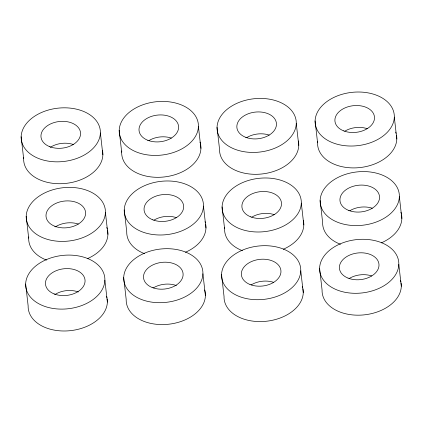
<?xml version="1.0" encoding="UTF-8"?>
<svg xmlns="http://www.w3.org/2000/svg" width="423" height="423" viewBox="0 0 423 423"><rect width="100%" height="100%" fill="white"/><g stroke="black" fill="none" stroke-linecap="round" stroke-linejoin="round"><path stroke-width="0.63" d="M394.315 117.118A39.762 26.813 -6.5 0 1 334.196 143.307A39.762 26.813 -6.5 0 1 335.592 96.634A39.762 26.813 -6.5 0 1 394.315 117.118L396.806 138.998M399.36 196.684A39.762 26.813 -6.5 0 1 339.241 222.873A39.762 26.813 -6.5 0 1 340.637 176.195A39.762 26.813 -6.5 0 1 399.36 196.684L401.85 218.564M398.815 264.391A39.762 26.813 -6.5 0 1 338.696 290.58A39.762 26.813 -6.5 0 1 340.092 243.907A39.762 26.813 -6.5 0 1 398.815 264.391L401.305 286.271M315.087 120.92L317.578 142.8M320.132 200.486L322.622 222.361A39.762 26.813 -6.5 0 0 340.489 244.293M319.587 268.193L322.077 290.072A39.762 26.813 -6.5 0 0 363.246 314.961A39.762 26.813 -6.5 0 0 401.12 283.087M296.269 123.527A39.762 26.813 -6.5 0 1 236.156 149.716A39.762 26.813 -6.5 0 1 237.546 103.038A39.762 26.813 -6.5 0 1 296.269 123.527L298.765 145.406M301.313 203.088A39.762 26.813 -6.5 0 1 241.2 229.277A39.762 26.813 -6.5 0 1 242.591 182.599A39.762 26.813 -6.5 0 1 301.313 203.088L303.809 224.967M300.769 270.799A39.762 26.813 -6.5 0 1 240.655 296.988A39.762 26.813 -6.5 0 1 242.046 250.31A39.762 26.813 -6.5 0 1 300.769 270.799L303.265 292.679M217.047 127.328L219.537 149.208A39.762 26.813 -6.5 0 0 261.647 174.001A39.762 26.813 -6.5 0 0 298.347 140.959M222.091 206.889L224.581 228.769M221.546 274.601L224.037 296.481A39.762 26.813 -6.5 0 0 265.676 321.321A39.762 26.813 -6.5 0 0 302.974 288.861M198.419 126.519A39.762 26.813 -6.5 0 1 138.305 152.708A39.762 26.813 -6.5 0 1 139.696 106.036A39.762 26.813 -6.5 0 1 198.419 126.519L200.909 148.399M203.463 206.086A39.762 26.813 -6.5 0 1 143.344 232.275A39.762 26.813 -6.5 0 1 144.74 185.597A39.762 26.813 -6.5 0 1 203.463 206.086L205.953 227.965M202.918 273.792A39.762 26.813 -6.5 0 1 142.805 299.981A39.762 26.813 -6.5 0 1 144.195 253.308A39.762 26.813 -6.5 0 1 202.918 273.792L205.409 295.672M119.191 130.321L121.687 152.201M124.235 209.887L126.731 231.767A39.762 26.813 -6.5 0 0 144.597 253.694M123.69 277.594L126.186 299.473A39.762 26.813 -6.5 0 0 169.237 324.166A39.762 26.813 -6.5 0 0 204.674 289.982M100.378 132.928A39.762 26.813 -6.5 0 1 40.259 159.117A39.762 26.813 -6.5 0 1 41.655 112.439A39.762 26.813 -6.5 0 1 100.378 132.928L102.868 154.807M105.422 212.489A39.762 26.813 -6.5 0 1 45.303 238.678A39.762 26.813 -6.5 0 1 46.699 192.005A39.762 26.813 -6.5 0 1 105.422 212.489L107.913 234.368M104.878 280.2A39.762 26.813 -6.5 0 1 44.759 306.389A39.762 26.813 -6.5 0 1 46.155 259.711A39.762 26.813 -6.5 0 1 104.878 280.2L107.368 302.08M21.15 136.729L23.64 158.609M26.194 216.29L28.685 238.17M25.65 284.002L28.14 305.882A39.762 26.813 -6.5 0 0 69.309 330.77A39.762 26.813 -6.5 0 0 107.183 298.897M396.515 135.18A39.762 26.813 -6.5 0 1 358.281 167.725A39.762 26.813 -6.5 0 1 317.662 141.525M395.664 132.087A39.762 26.813 -6.5 0 1 396.071 133.308M344.745 131.204A19.881 13.404 -6.5 0 1 367.238 128.687M200.624 144.581A39.762 26.813 -6.5 0 1 162.39 177.131A39.762 26.813 -6.5 0 1 121.766 150.926M199.984 142.096A39.762 26.813 -6.5 0 1 200.349 143.328M148.848 140.605A19.881 13.404 -6.5 0 1 171.347 138.088M246.699 137.612A19.881 13.404 -6.5 0 1 269.197 135.09M102.451 150.361A39.762 26.813 -6.5 0 1 64.819 183.497A39.762 26.813 -6.5 0 1 23.725 157.33M50.311 147.32A19.881 13.404 -6.5 0 1 73.301 144.492M401.559 214.747A39.762 26.813 -6.5 0 1 381.345 242.85M400.919 212.256A39.762 26.813 -6.5 0 1 401.284 213.488M349.789 210.765A19.881 13.404 -6.5 0 1 372.282 208.248M205.668 224.148A39.762 26.813 -6.5 0 1 185.454 252.251M205.028 221.657A39.762 26.813 -6.5 0 1 205.388 222.889M153.893 220.166A19.881 13.404 -6.5 0 1 176.391 217.649M107.495 229.922A39.762 26.813 -6.5 0 1 87.408 258.659M46.551 260.103A39.762 26.813 -6.5 0 1 28.769 236.896M106.77 227.458A39.762 26.813 -6.5 0 1 107.178 228.679M55.355 226.887A19.881 13.404 -6.5 0 1 78.345 224.053M303.391 220.52A39.762 26.813 -6.5 0 1 283.304 249.258M242.448 250.702A39.762 26.813 -6.5 0 1 224.666 227.495M251.743 217.173A19.881 13.404 -6.5 0 1 274.241 214.651M153.348 287.878A19.881 13.404 -6.5 0 1 176.396 285.551M106.633 296.386A39.762 26.813 -6.5 0 1 106.95 297.633M54.81 294.593A19.881 13.404 -6.5 0 1 78.355 291.96M302.334 286.371A39.762 26.813 -6.5 0 1 302.699 287.603M251.199 284.88A19.881 13.404 -6.5 0 1 273.697 282.363M400.57 280.581A39.762 26.813 -6.5 0 1 400.888 281.824M349.245 278.477A19.881 13.404 -6.5 0 1 371.738 275.955M343.566 130.834A19.881 13.404 -6.5 0 0 374.455 118.789A19.881 13.404 -6.5 0 0 346.083 107.442A19.881 13.404 -6.5 0 0 343.566 130.834M147.669 140.235A19.881 13.404 -6.5 0 0 178.564 128.19A19.881 13.404 -6.5 0 0 150.186 116.843A19.881 13.404 -6.5 0 0 147.669 140.235M245.52 137.242A19.881 13.404 -6.5 0 0 276.415 125.192A19.881 13.404 -6.5 0 0 248.037 113.845A19.881 13.404 -6.5 0 0 245.52 137.242M49.628 146.644A19.881 13.404 -6.5 0 0 80.518 134.593A19.881 13.404 -6.5 0 0 52.145 123.246A19.881 13.404 -6.5 0 0 49.628 146.644M348.605 210.395A19.881 13.404 -6.5 0 0 379.5 198.35A19.881 13.404 -6.5 0 0 351.122 187.003A19.881 13.404 -6.5 0 0 348.605 210.395M152.714 219.796A19.881 13.404 -6.5 0 0 183.608 207.751A19.881 13.404 -6.5 0 0 155.23 196.404A19.881 13.404 -6.5 0 0 152.714 219.796M54.667 226.205A19.881 13.404 -6.5 0 0 85.562 214.154A19.881 13.404 -6.5 0 0 57.184 202.813A19.881 13.404 -6.5 0 0 54.667 226.205M250.564 216.803A19.881 13.404 -6.5 0 0 281.459 204.753A19.881 13.404 -6.5 0 0 253.081 193.411A19.881 13.404 -6.5 0 0 250.564 216.803M152.169 287.508A19.881 13.404 -6.5 0 0 183.064 275.463A19.881 13.404 -6.5 0 0 154.686 264.116A19.881 13.404 -6.5 0 0 152.169 287.508M54.123 293.911A19.881 13.404 -6.5 0 0 85.018 281.866A19.881 13.404 -6.5 0 0 56.64 270.519A19.881 13.404 -6.5 0 0 54.123 293.911M250.019 284.51A19.881 13.404 -6.5 0 0 280.914 272.465A19.881 13.404 -6.5 0 0 252.536 261.118A19.881 13.404 -6.5 0 0 250.019 284.51M348.06 278.107A19.881 13.404 -6.5 0 0 378.955 266.056A19.881 13.404 -6.5 0 0 350.577 254.715A19.881 13.404 -6.5 0 0 348.06 278.107"/></g></svg>
